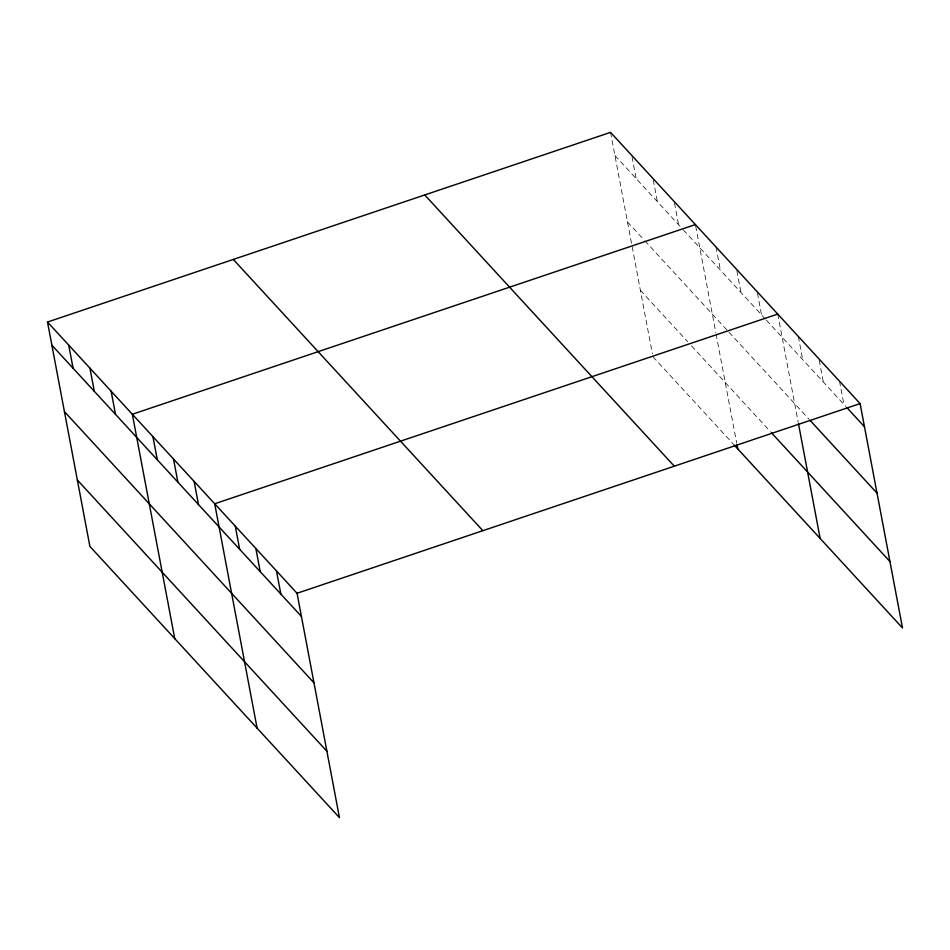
<?xml version="1.0" encoding="UTF-8"?>
<svg xmlns="http://www.w3.org/2000/svg" width="950" height="950" viewBox="0 0 950 950"><rect width="100%" height="100%" fill="white"/><g stroke="black" fill="none" stroke-linecap="round" stroke-linejoin="round"><path stroke-width="0.71" stroke-dasharray="4.75 3.56" d="M614.935 155.527L682.421 228.879M683.394 229.924L765.462 319.141M766.448 320.197L845.856 406.517M627.475 221.92L643.874 239.732M644.836 240.777L728.009 331.194M728.994 332.251L809.388 419.627M640.407 290.332L687.646 341.679M691.505 345.871L770.343 431.561M652.947 356.725L732.972 443.697M839.515 381.211L843.897 404.379M819.209 360.287L823.306 382.007M798.344 336.466L802.714 359.634M777.753 314.082L798.178 422.18M757.435 293.158L761.544 314.878M736.856 270.786L740.953 292.493M715.991 246.953L720.373 270.121M695.673 226.029L715.825 332.666M716.098 334.091L736.701 443.163M674.464 202.967L678.573 224.687M653.256 179.918L657.352 201.638M632.047 156.857L636.144 178.576M610.553 132.359L652.401 353.839"/><path stroke-width="1.43" d="M47.5 322.038L297.053 593.275L339.447 817.641L89.894 546.404L47.5 322.038L610.553 132.359L860.106 403.596L902.5 627.962L733.934 444.754M695.4 224.58L132.347 414.259L174.741 638.626M777.753 314.082L214.7 503.773L257.094 728.139M297.053 593.275L860.106 403.596M846.842 407.586L864.488 426.764M810.362 420.696L877.028 493.157M771.329 432.63L889.96 561.557M424.745 194.952L674.298 466.189M233.308 259.445L482.861 530.682M51.882 345.206L301.423 616.443M64.422 411.599L313.975 682.836M77.354 480.011L326.895 751.248M798.451 423.605L820.147 538.448M736.974 444.612L737.794 448.946M276.462 570.903L280.844 594.071M255.871 548.53L260.252 571.686M235.291 526.146L239.661 549.314M194.109 481.389L198.491 504.557M173.518 459.016L177.899 482.184M152.938 436.644L157.308 459.812M111.138 391.21L115.508 414.378M89.929 368.149L94.299 391.317M68.709 345.099L73.091 368.267"/></g></svg>
